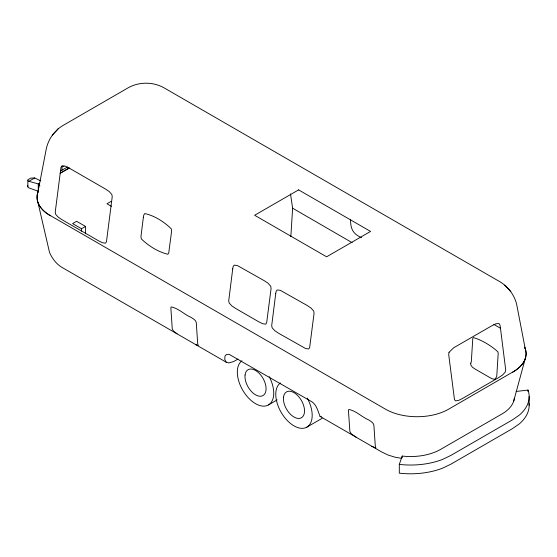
<?xml version="1.0" encoding="UTF-8"?>
<svg xmlns="http://www.w3.org/2000/svg" width="557" height="557" viewBox="0 0 557 557"><rect width="100%" height="100%" fill="white"/><g stroke="black" fill="none" stroke-linecap="round" stroke-linejoin="round"><path stroke-width="0.84" d="M290.838 236.641L292.627 208.193L352.163 242.685M37.925 192.235L46.419 148.169C47.923 142.132 50.819 136.235 55.31 131.863M513.61 401.444L525.209 358.757M529.08 403.721A57.239 33.044 0 0 1 519.27 423.919L512.51 428.591L450.857 464.19L442.752 468.096A57.239 33.044 0 0 1 399.306 473.151L399.306 464.385L402.21 456.058A42.534 24.557 0 0 0 440.97 449.186L501.697 414.123A42.534 24.557 0 0 0 514.355 398.22M55.672 131.487L58.346 128.646L62.509 125.764L128.319 87.714C139.111 81.705 153.036 81.705 163.828 87.714L497.248 280.213C506.821 285.114 514.306 294.082 516.715 304.623L525.209 348.682M52.288 135.079L58.346 128.646M27.85 180.684L28.908 181.297L34.715 177.948L40.745 180.886M39.589 183.156L38.252 183.928L28.908 181.297M67.606 167.03L60.616 170.832M60.184 173.171L69.186 167.977M60.184 173.283L69.186 168.089L105.266 188.914L109.235 191.552L111.88 194.553L112.222 196.816L106.464 241.731L105.558 243.144L102.509 242.768L98.443 240.749L62.391 219.938L58.401 217.307L55.679 214.348L55.227 212.154L60.985 167.232L62.001 165.756L65.127 166.083L69.207 168.096M110.982 201.453L106.979 203.765L111.428 206.334M85.513 226.434L76.615 221.296L72.619 223.608L81.517 228.739L85.513 226.434L85.513 233.738M237.93 359.098L233.641 361.57L228.795 362.913L226.212 362.21L62.969 267.966C56.696 264.603 52.358 258.845 49.524 252.439L37.925 202.302M268.411 404.946L277.17 399.891M306.858 427.142L322.183 418.3M63.964 166.334L61.994 166.912L61.994 170.358M516.151 391.453L528.022 390.067L528.022 391.662M34.715 177.948L30.753 178.115L27.85 179.786L27.85 186.839M401.771 458.383L394.948 457.172L387.895 454.965L381.642 451.95L320.059 416.392C317.671 410.655 316.48 403.637 310.04 400.713L229.129 354.336L226.581 354.426L225.014 356.007L224.743 359.404L226.212 362.21M320.059 416.392L321.347 416.747M195.799 344.651L198.278 345.5L197.707 343.794L196.273 322.531C195.66 319.976 193.042 318.695 191.03 317.344C184.207 314.531 178.581 308.286 171.215 306.921L170.839 307.847L172.28 329.117L173.763 331.338L177.07 333.845M371.693 446.206L375.884 448.037L375.314 446.338L373.872 425.068C373.267 422.512 370.649 421.231 368.637 419.887C361.813 417.068 356.188 410.822 348.821 409.458L348.445 410.384L349.887 431.654L351.363 433.882L356.431 437.398M361.563 237.728C352.971 233.877 350.471 228.948 350.555 219.361M493.864 324.376L500.646 328.407M510.846 291.534L504.788 285.1M39.944 185.878L38.252 183.928L38.252 191.232L28.908 187.904A4.101 2.367 0 0 1 27.85 185.613M290.51 193.899L292.627 208.304M529.15 396.591L529.15 405.357M402.21 456.058L402.21 457.652M81.517 228.739L81.517 231.176M38.496 190.696A44.657 25.782 0 0 0 50.429 215.615L385.179 408.991A44.657 25.782 0 0 0 448.942 408.991L512.705 372.069A44.657 25.782 0 0 0 524.638 347.15M524.638 347.262A44.657 25.782 0 0 1 512.705 372.18M50.429 215.726A44.657 25.782 0 0 1 38.496 190.807M399.306 464.385A57.239 33.044 0 0 0 442.752 459.33L450.857 455.424L512.51 419.832L519.27 415.153A57.239 33.044 0 0 0 528.022 390.067M307.262 398.116A25.761 14.872 60 0 1 306.816 427.163A25.761 14.872 60 0 1 281.438 412.848A25.761 14.872 60 0 1 280.408 382.965M269.219 376.657A25.761 14.872 60 0 1 268.091 405.127A25.761 14.872 60 0 1 242.852 390.415A25.761 14.872 60 0 1 241.961 360.776M470.804 363.157L470.762 364.946L472.343 367.154L474.954 368.971L490.216 377.778L492.994 379.08L495.284 379.101L496.767 376.219L498.202 353.291L497.826 351.739C491.135 345.709 481.896 339.972 473.311 337.584L472.775 338.607L471.333 361.535L470.804 363.157M143.372 217.3L140.928 236.774L141.381 238.967C148.628 245.916 158.097 251.931 167.852 254.257L168.757 252.843L171.612 231.099L171.264 228.843C164.162 221.777 154.574 215.712 144.792 213.561L143.776 215.03L143.372 217.3M232.722 268.885L228.711 300.808L229.164 303.001L231.893 305.96L235.876 308.592L258.65 321.737L262.709 323.756L265.759 324.132L266.664 322.719L271.078 288.533L270.737 286.27L268.091 283.262L264.122 280.624L237.268 265.473L234.142 265.146L233.125 266.615L232.722 268.885M275.708 293.699L271.698 325.622L272.15 327.822L274.873 330.781L278.862 333.406L305.696 348.578L308.745 348.947L309.65 347.533L314.064 313.347L313.723 311.085L311.078 308.084L307.109 305.445L280.255 290.288L277.128 289.96L276.112 291.436L275.708 293.699M449.046 352.282L448.698 354.544L454.463 399.46L455.368 400.873L458.418 400.504L462.477 398.485L498.536 377.667L502.525 375.035L505.248 372.076L505.7 369.883L500.346 327.231L499.942 324.961L498.926 323.485L495.8 323.812L491.713 325.824L453.69 347.777L449.046 352.282M298.608 189.881L254.64 215.267L326.597 256.805L370.558 231.427L298.608 189.881M283.513 397.204A14.928 8.62 60 0 0 298.016 418.425A14.928 8.62 60 0 0 300.404 398.875A14.928 8.62 60 0 0 283.513 397.204M245.066 375.007A14.928 8.62 60 0 0 259.576 396.229A14.928 8.62 60 0 0 261.957 376.678A14.928 8.62 60 0 0 245.066 375.007"/></g></svg>
